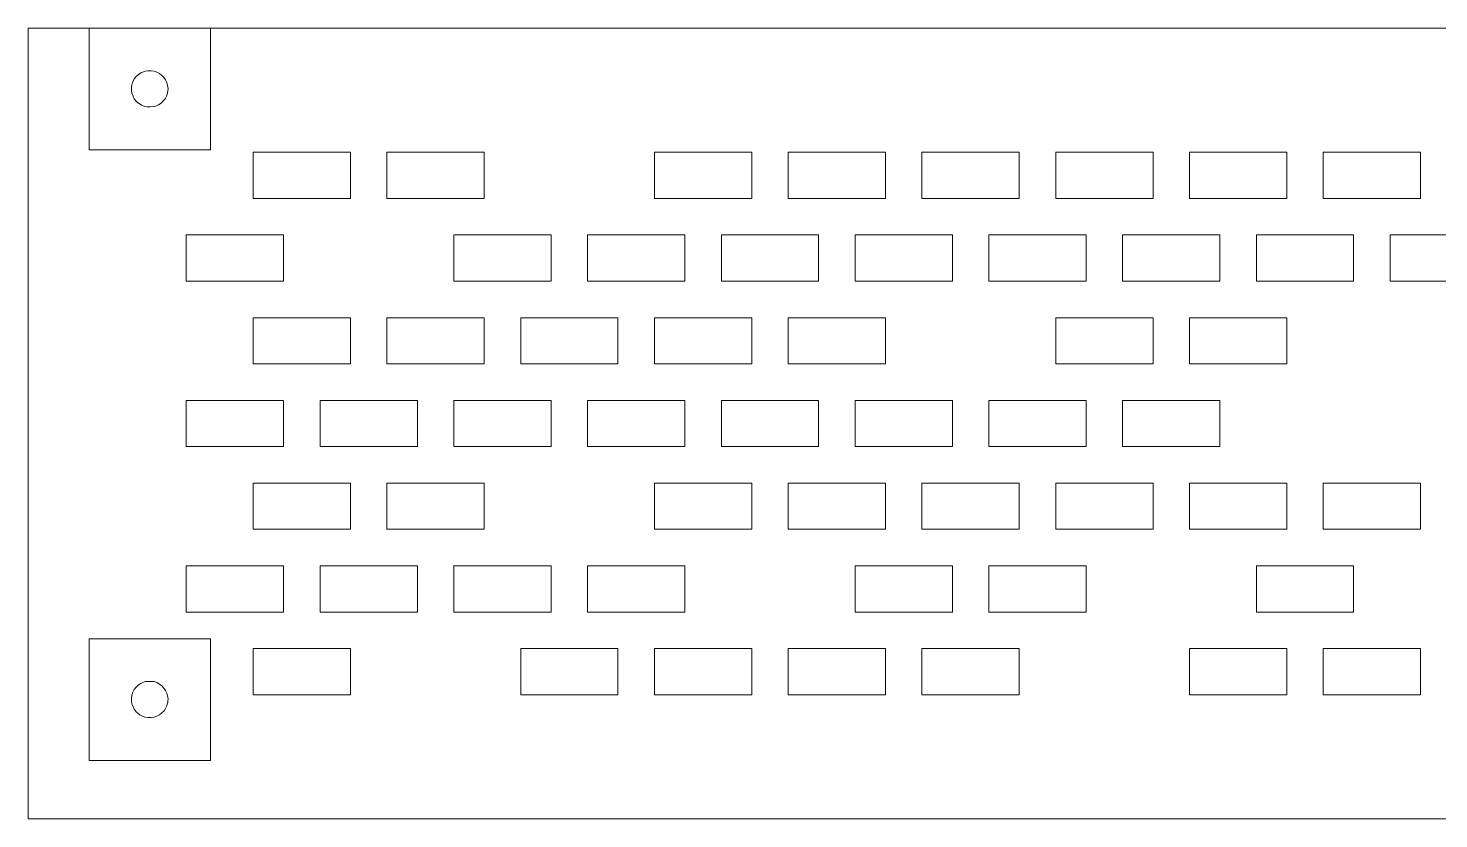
# Model space of a CAD drawing. Header units: millimetres. Extents: x -38 to 1265, y -860 to -429.
# Drawn here: x 51 to 167, y -860.5 to -795.5 of the extents above; entities that cross this region are included whole.
import ezdxf

# ---------------------------------------------------------------- set-up
doc = ezdxf.new("R2010")
doc.units = ezdxf.units.MM
doc.header["$MEASUREMENT"] = 0
doc.layers.add('layer 1', color=7, linetype='Continuous')

msp = doc.modelspace()

# ---------------------------------------------------------------- linework, layer by layer
at = {"layer": 'layer 1', "color": 250, "lineweight": 9}
for points, knots in [([(415.0125, -860.4875), (415.0125, -860.4875), (51.0125, -860.4875), (51.0125, -860.4875), (51.0125, -860.4875), (51.0125, -795.4875), (51.0125, -795.4875), (51.0125, -795.4875), (415.0125, -795.4875), (415.0125, -795.4875), (415.0125, -795.4875), (415.0125, -860.4875), (415.0125, -860.4875)], [0, 0, 0, 0, 0.25, 0.25, 0.25, 0.5, 0.5, 0.5, 0.75, 0.75, 0.75, 1, 1, 1, 1]), ([(60.0624, -801.6375), (60.0624, -801.6375), (59.8875, -801.4875), (59.8875, -801.4875), (59.8875, -801.4875), (59.7375, -801.2875), (59.7375, -801.2875), (59.7375, -801.2875), (59.6375, -801.0875), (59.6375, -801.0875), (59.6375, -801.0875), (59.5375, -800.8375), (59.5375, -800.8375), (59.5375, -800.8375), (59.5124, -800.6125), (59.5124, -800.6125), (59.5124, -800.6125), (59.5124, -800.3625), (59.5124, -800.3625), (59.5124, -800.3625), (59.5375, -800.1125), (59.5375, -800.1125), (59.5375, -800.1125), (59.6124, -799.8875), (59.6124, -799.8875), (59.6124, -799.8875), (59.7375, -799.6625), (59.7375, -799.6625), (59.7375, -799.6625), (59.8875, -799.4625), (59.8875, -799.4625), (59.8875, -799.4625), (60.0624, -799.3125), (60.0624, -799.3125), (60.0624, -799.3125), (60.2624, -799.1625), (60.2624, -799.1625), (60.2624, -799.1625), (60.4375, -799.0875), (60.4375, -799.0875), (60.4375, -799.0875), (60.6375, -799.0125), (60.6375, -799.0125), (60.6375, -799.0125), (60.8625, -798.9875), (60.8625, -798.9875), (60.8625, -798.9875), (61.1125, -798.9875), (61.1125, -798.9875), (61.1125, -798.9875), (61.3625, -799.0125), (61.3625, -799.0125), (61.3625, -799.0125), (61.5874, -799.0875), (61.5874, -799.0875), (61.5874, -799.0875), (61.8125, -799.2125), (61.8125, -799.2125), (61.8125, -799.2125), (61.9874, -799.3625), (61.9874, -799.3625), (61.9874, -799.3625), (62.1625, -799.5375), (62.1625, -799.5375), (62.1625, -799.5375), (62.3125, -799.7375), (62.3125, -799.7375), (62.3125, -799.7375), (62.4125, -799.9625), (62.4125, -799.9625), (62.4125, -799.9625), (62.4625, -800.1875), (62.4625, -800.1875), (62.4625, -800.1875), (62.5125, -800.4375), (62.5125, -800.4375), (62.5125, -800.4375), (62.4874, -800.6375), (62.4874, -800.6375), (62.4874, -800.6375), (62.4625, -800.8375), (62.4625, -800.8375), (62.4625, -800.8375), (62.3874, -801.0625), (62.3874, -801.0625), (62.3874, -801.0625), (62.2625, -801.2875), (62.2625, -801.2875), (62.2625, -801.2875), (62.1125, -801.4625), (62.1125, -801.4625), (62.1125, -801.4625), (61.9374, -801.6375), (61.9374, -801.6375), (61.9374, -801.6375), (61.7374, -801.7875), (61.7374, -801.7875), (61.7374, -801.7875), (61.5125, -801.8875), (61.5125, -801.8875), (61.5125, -801.8875), (61.2875, -801.9375), (61.2875, -801.9375), (61.2875, -801.9375), (61.0375, -801.9625), (61.0375, -801.9625), (61.0375, -801.9625), (60.7875, -801.9625), (60.7875, -801.9625), (60.7875, -801.9625), (60.5625, -801.9125), (60.5625, -801.9125), (60.5625, -801.9125), (60.3375, -801.8125), (60.3375, -801.8125), (60.3375, -801.8125), (60.2124, -801.7375), (60.2124, -801.7375), (60.2124, -801.7375), (60.0875, -801.6625), (60.0875, -801.6625), (60.0875, -801.6625), (60.0624, -801.6375), (60.0624, -801.6375)], [0, 0, 0, 0, 0.02439024, 0.02439024, 0.02439024, 0.04878049, 0.04878049, 0.04878049, 0.07317073, 0.07317073, 0.07317073, 0.09756098, 0.09756098, 0.09756098, 0.12195122, 0.12195122, 0.12195122, 0.14634146, 0.14634146, 0.14634146, 0.17073171, 0.17073171, 0.17073171, 0.19512195, 0.19512195, 0.19512195, 0.2195122, 0.2195122, 0.2195122, 0.24390244, 0.24390244, 0.24390244, 0.26829268, 0.26829268, 0.26829268, 0.29268293, 0.29268293, 0.29268293, 0.31707317, 0.31707317, 0.31707317, 0.34146341, 0.34146341, 0.34146341, 0.36585366, 0.36585366, 0.36585366, 0.3902439, 0.3902439, 0.3902439, 0.41463415, 0.41463415, 0.41463415, 0.43902439, 0.43902439, 0.43902439, 0.46341463, 0.46341463, 0.46341463, 0.48780488, 0.48780488, 0.48780488, 0.51219512, 0.51219512, 0.51219512, 0.53658537, 0.53658537, 0.53658537, 0.56097561, 0.56097561, 0.56097561, 0.58536585, 0.58536585, 0.58536585, 0.6097561, 0.6097561, 0.6097561, 0.63414634, 0.63414634, 0.63414634, 0.65853659, 0.65853659, 0.65853659, 0.68292683, 0.68292683, 0.68292683, 0.70731707, 0.70731707, 0.70731707, 0.73170732, 0.73170732, 0.73170732, 0.75609756, 0.75609756, 0.75609756, 0.7804878, 0.7804878, 0.7804878, 0.80487805, 0.80487805, 0.80487805, 0.82926829, 0.82926829, 0.82926829, 0.85365854, 0.85365854, 0.85365854, 0.87804878, 0.87804878, 0.87804878, 0.90243902, 0.90243902, 0.90243902, 0.92682927, 0.92682927, 0.92682927, 0.95121951, 0.95121951, 0.95121951, 0.97560976, 0.97560976, 0.97560976, 1, 1, 1, 1]), ([(69.5125, -809.4625), (69.5125, -809.4625), (69.5125, -805.6875), (69.5125, -805.6875), (69.5125, -805.6875), (69.5125, -805.6875), (69.5125, -805.6875), (69.5125, -805.6875), (77.5124, -805.6875), (77.5124, -805.6875), (77.5124, -805.6875), (77.5124, -809.4625), (77.5124, -809.4625), (77.5124, -809.4625), (77.4875, -809.4875), (77.4875, -809.4875), (77.4875, -809.4875), (69.5125, -809.4875), (69.5125, -809.4875), (69.5125, -809.4875), (69.5125, -809.4625), (69.5125, -809.4625)], [0, 0, 0, 0, 0.14285714, 0.14285714, 0.14285714, 0.28571429, 0.28571429, 0.28571429, 0.42857143, 0.42857143, 0.42857143, 0.57142857, 0.57142857, 0.57142857, 0.71428571, 0.71428571, 0.71428571, 0.85714286, 0.85714286, 0.85714286, 1, 1, 1, 1]), ([(80.5125, -805.6875), (80.5125, -805.6875), (88.5125, -805.6875), (88.5125, -805.6875), (88.5125, -805.6875), (88.5125, -809.4625), (88.5125, -809.4625), (88.5125, -809.4625), (88.4874, -809.4875), (88.4874, -809.4875), (88.4874, -809.4875), (80.5125, -809.4875), (80.5125, -809.4875), (80.5125, -809.4875), (80.5125, -809.4625), (80.5125, -809.4625), (80.5125, -809.4625), (80.5125, -805.6875), (80.5125, -805.6875), (80.5125, -805.6875), (80.5125, -805.6875), (80.5125, -805.6875)], [0, 0, 0, 0, 0.14285714, 0.14285714, 0.14285714, 0.28571429, 0.28571429, 0.28571429, 0.42857143, 0.42857143, 0.42857143, 0.57142857, 0.57142857, 0.57142857, 0.71428571, 0.71428571, 0.71428571, 0.85714286, 0.85714286, 0.85714286, 1, 1, 1, 1]), ([(102.5125, -805.6875), (102.5125, -805.6875), (110.5125, -805.6875), (110.5125, -805.6875), (110.5125, -805.6875), (110.5125, -809.4625), (110.5125, -809.4625), (110.5125, -809.4625), (110.4874, -809.4875), (110.4874, -809.4875), (110.4874, -809.4875), (102.5125, -809.4875), (102.5125, -809.4875), (102.5125, -809.4875), (102.5125, -809.4625), (102.5125, -809.4625), (102.5125, -809.4625), (102.5125, -805.6875), (102.5125, -805.6875), (102.5125, -805.6875), (102.5125, -805.6875), (102.5125, -805.6875)], [0, 0, 0, 0, 0.14285714, 0.14285714, 0.14285714, 0.28571429, 0.28571429, 0.28571429, 0.42857143, 0.42857143, 0.42857143, 0.57142857, 0.57142857, 0.57142857, 0.71428571, 0.71428571, 0.71428571, 0.85714286, 0.85714286, 0.85714286, 1, 1, 1, 1]), ([(113.5125, -805.6875), (113.5125, -805.6875), (121.5124, -805.6875), (121.5124, -805.6875), (121.5124, -805.6875), (121.5124, -809.4625), (121.5124, -809.4625), (121.5124, -809.4625), (121.4875, -809.4875), (121.4875, -809.4875), (121.4875, -809.4875), (113.5125, -809.4875), (113.5125, -809.4875), (113.5125, -809.4875), (113.5125, -809.4625), (113.5125, -809.4625), (113.5125, -809.4625), (113.5125, -805.6875), (113.5125, -805.6875), (113.5125, -805.6875), (113.5125, -805.6875), (113.5125, -805.6875)], [0, 0, 0, 0, 0.14285714, 0.14285714, 0.14285714, 0.28571429, 0.28571429, 0.28571429, 0.42857143, 0.42857143, 0.42857143, 0.57142857, 0.57142857, 0.57142857, 0.71428571, 0.71428571, 0.71428571, 0.85714286, 0.85714286, 0.85714286, 1, 1, 1, 1]), ([(124.5125, -805.6875), (124.5125, -805.6875), (132.5124, -805.6875), (132.5124, -805.6875), (132.5124, -805.6875), (132.5124, -809.4625), (132.5124, -809.4625), (132.5124, -809.4625), (132.4875, -809.4875), (132.4875, -809.4875), (132.4875, -809.4875), (124.5125, -809.4875), (124.5125, -809.4875), (124.5125, -809.4875), (124.5125, -809.4625), (124.5125, -809.4625), (124.5125, -809.4625), (124.5125, -805.6875), (124.5125, -805.6875), (124.5125, -805.6875), (124.5125, -805.6875), (124.5125, -805.6875)], [0, 0, 0, 0, 0.14285714, 0.14285714, 0.14285714, 0.28571429, 0.28571429, 0.28571429, 0.42857143, 0.42857143, 0.42857143, 0.57142857, 0.57142857, 0.57142857, 0.71428571, 0.71428571, 0.71428571, 0.85714286, 0.85714286, 0.85714286, 1, 1, 1, 1]), ([(135.5125, -805.6875), (135.5125, -805.6875), (143.5125, -805.6875), (143.5125, -805.6875), (143.5125, -805.6875), (143.5125, -809.4625), (143.5125, -809.4625), (143.5125, -809.4625), (143.4875, -809.4875), (143.4875, -809.4875), (143.4875, -809.4875), (135.5125, -809.4875), (135.5125, -809.4875), (135.5125, -809.4875), (135.5125, -809.4625), (135.5125, -809.4625), (135.5125, -809.4625), (135.5125, -805.6875), (135.5125, -805.6875), (135.5125, -805.6875), (135.5125, -805.6875), (135.5125, -805.6875)], [0, 0, 0, 0, 0.14285714, 0.14285714, 0.14285714, 0.28571429, 0.28571429, 0.28571429, 0.42857143, 0.42857143, 0.42857143, 0.57142857, 0.57142857, 0.57142857, 0.71428571, 0.71428571, 0.71428571, 0.85714286, 0.85714286, 0.85714286, 1, 1, 1, 1]), ([(154.4875, -809.4875), (154.4875, -809.4875), (146.5124, -809.4875), (146.5124, -809.4875), (146.5124, -809.4875), (146.5124, -809.4625), (146.5124, -809.4625), (146.5124, -809.4625), (146.5124, -805.6875), (146.5124, -805.6875), (146.5124, -805.6875), (146.5124, -805.6875), (146.5124, -805.6875), (146.5124, -805.6875), (154.5125, -805.6875), (154.5125, -805.6875), (154.5125, -805.6875), (154.5125, -809.4625), (154.5125, -809.4625), (154.5125, -809.4625), (154.4875, -809.4875), (154.4875, -809.4875)], [0, 0, 0, 0, 0.14285714, 0.14285714, 0.14285714, 0.28571429, 0.28571429, 0.28571429, 0.42857143, 0.42857143, 0.42857143, 0.57142857, 0.57142857, 0.57142857, 0.71428571, 0.71428571, 0.71428571, 0.85714286, 0.85714286, 0.85714286, 1, 1, 1, 1]), ([(157.5124, -809.4875), (157.5124, -809.4875), (157.5124, -809.4625), (157.5124, -809.4625), (157.5124, -809.4625), (157.5124, -805.6875), (157.5124, -805.6875), (157.5124, -805.6875), (157.5124, -805.6875), (157.5124, -805.6875), (157.5124, -805.6875), (165.5125, -805.6875), (165.5125, -805.6875), (165.5125, -805.6875), (165.5125, -809.4625), (165.5125, -809.4625), (165.5125, -809.4625), (165.4875, -809.4875), (165.4875, -809.4875), (165.4875, -809.4875), (157.5124, -809.4875), (157.5124, -809.4875)], [0, 0, 0, 0, 0.14285714, 0.14285714, 0.14285714, 0.28571429, 0.28571429, 0.28571429, 0.42857143, 0.42857143, 0.42857143, 0.57142857, 0.57142857, 0.57142857, 0.71428571, 0.71428571, 0.71428571, 0.85714286, 0.85714286, 0.85714286, 1, 1, 1, 1]), ([(64.0125, -816.2875), (64.0125, -816.2875), (64.0125, -816.2625), (64.0125, -816.2625), (64.0125, -816.2625), (64.0125, -812.4875), (64.0125, -812.4875), (64.0125, -812.4875), (71.9875, -812.4875), (71.9875, -812.4875), (71.9875, -812.4875), (72.0124, -812.4875), (72.0124, -812.4875), (72.0124, -812.4875), (72.0124, -816.2625), (72.0124, -816.2625), (72.0124, -816.2625), (71.9875, -816.2875), (71.9875, -816.2875), (71.9875, -816.2875), (64.0125, -816.2875), (64.0125, -816.2875)], [0, 0, 0, 0, 0.14285714, 0.14285714, 0.14285714, 0.28571429, 0.28571429, 0.28571429, 0.42857143, 0.42857143, 0.42857143, 0.57142857, 0.57142857, 0.57142857, 0.71428571, 0.71428571, 0.71428571, 0.85714286, 0.85714286, 0.85714286, 1, 1, 1, 1]), ([(86.0125, -816.2875), (86.0125, -816.2875), (86.0125, -816.2625), (86.0125, -816.2625), (86.0125, -816.2625), (86.0125, -812.4875), (86.0125, -812.4875), (86.0125, -812.4875), (93.9874, -812.4875), (93.9874, -812.4875), (93.9874, -812.4875), (94.0125, -812.4875), (94.0125, -812.4875), (94.0125, -812.4875), (94.0125, -816.2625), (94.0125, -816.2625), (94.0125, -816.2625), (93.9874, -816.2875), (93.9874, -816.2875), (93.9874, -816.2875), (86.0125, -816.2875), (86.0125, -816.2875)], [0, 0, 0, 0, 0.14285714, 0.14285714, 0.14285714, 0.28571429, 0.28571429, 0.28571429, 0.42857143, 0.42857143, 0.42857143, 0.57142857, 0.57142857, 0.57142857, 0.71428571, 0.71428571, 0.71428571, 0.85714286, 0.85714286, 0.85714286, 1, 1, 1, 1]), ([(97.0124, -816.2875), (97.0124, -816.2875), (97.0124, -816.2625), (97.0124, -816.2625), (97.0124, -816.2625), (97.0124, -812.4875), (97.0124, -812.4875), (97.0124, -812.4875), (104.9875, -812.4875), (104.9875, -812.4875), (104.9875, -812.4875), (105.0125, -812.4875), (105.0125, -812.4875), (105.0125, -812.4875), (105.0125, -816.2625), (105.0125, -816.2625), (105.0125, -816.2625), (104.9875, -816.2875), (104.9875, -816.2875), (104.9875, -816.2875), (97.0124, -816.2875), (97.0124, -816.2875)], [0, 0, 0, 0, 0.14285714, 0.14285714, 0.14285714, 0.28571429, 0.28571429, 0.28571429, 0.42857143, 0.42857143, 0.42857143, 0.57142857, 0.57142857, 0.57142857, 0.71428571, 0.71428571, 0.71428571, 0.85714286, 0.85714286, 0.85714286, 1, 1, 1, 1]), ([(108.0124, -816.2875), (108.0124, -816.2875), (108.0124, -816.2625), (108.0124, -816.2625), (108.0124, -816.2625), (108.0124, -812.4875), (108.0124, -812.4875), (108.0124, -812.4875), (115.9875, -812.4875), (115.9875, -812.4875), (115.9875, -812.4875), (116.0125, -812.4875), (116.0125, -812.4875), (116.0125, -812.4875), (116.0125, -816.2625), (116.0125, -816.2625), (116.0125, -816.2625), (115.9875, -816.2875), (115.9875, -816.2875), (115.9875, -816.2875), (108.0124, -816.2875), (108.0124, -816.2875)], [0, 0, 0, 0, 0.14285714, 0.14285714, 0.14285714, 0.28571429, 0.28571429, 0.28571429, 0.42857143, 0.42857143, 0.42857143, 0.57142857, 0.57142857, 0.57142857, 0.71428571, 0.71428571, 0.71428571, 0.85714286, 0.85714286, 0.85714286, 1, 1, 1, 1]), ([(126.9875, -816.2875), (126.9875, -816.2875), (119.0124, -816.2875), (119.0124, -816.2875), (119.0124, -816.2875), (119.0124, -816.2625), (119.0124, -816.2625), (119.0124, -816.2625), (119.0124, -812.4875), (119.0124, -812.4875), (119.0124, -812.4875), (126.9875, -812.4875), (126.9875, -812.4875), (126.9875, -812.4875), (127.0125, -812.4875), (127.0125, -812.4875), (127.0125, -812.4875), (127.0125, -816.2625), (127.0125, -816.2625), (127.0125, -816.2625), (126.9875, -816.2875), (126.9875, -816.2875)], [0, 0, 0, 0, 0.14285714, 0.14285714, 0.14285714, 0.28571429, 0.28571429, 0.28571429, 0.42857143, 0.42857143, 0.42857143, 0.57142857, 0.57142857, 0.57142857, 0.71428571, 0.71428571, 0.71428571, 0.85714286, 0.85714286, 0.85714286, 1, 1, 1, 1]), ([(130.0125, -816.2875), (130.0125, -816.2875), (130.0125, -816.2625), (130.0125, -816.2625), (130.0125, -816.2625), (130.0125, -812.4875), (130.0125, -812.4875), (130.0125, -812.4875), (137.9874, -812.4875), (137.9874, -812.4875), (137.9874, -812.4875), (138.0125, -812.4875), (138.0125, -812.4875), (138.0125, -812.4875), (138.0125, -816.2625), (138.0125, -816.2625), (138.0125, -816.2625), (137.9874, -816.2875), (137.9874, -816.2875), (137.9874, -816.2875), (130.0125, -816.2875), (130.0125, -816.2875)], [0, 0, 0, 0, 0.14285714, 0.14285714, 0.14285714, 0.28571429, 0.28571429, 0.28571429, 0.42857143, 0.42857143, 0.42857143, 0.57142857, 0.57142857, 0.57142857, 0.71428571, 0.71428571, 0.71428571, 0.85714286, 0.85714286, 0.85714286, 1, 1, 1, 1]), ([(149.0125, -816.2625), (149.0125, -816.2625), (148.9874, -816.2875), (148.9874, -816.2875), (148.9874, -816.2875), (141.0125, -816.2875), (141.0125, -816.2875), (141.0125, -816.2875), (141.0125, -816.2625), (141.0125, -816.2625), (141.0125, -816.2625), (141.0125, -812.4875), (141.0125, -812.4875), (141.0125, -812.4875), (148.9874, -812.4875), (148.9874, -812.4875), (148.9874, -812.4875), (149.0125, -812.4875), (149.0125, -812.4875), (149.0125, -812.4875), (149.0125, -816.2625), (149.0125, -816.2625)], [0, 0, 0, 0, 0.14285714, 0.14285714, 0.14285714, 0.28571429, 0.28571429, 0.28571429, 0.42857143, 0.42857143, 0.42857143, 0.57142857, 0.57142857, 0.57142857, 0.71428571, 0.71428571, 0.71428571, 0.85714286, 0.85714286, 0.85714286, 1, 1, 1, 1]), ([(159.9875, -812.4875), (159.9875, -812.4875), (160.0124, -812.4875), (160.0124, -812.4875), (160.0124, -812.4875), (160.0124, -816.2625), (160.0124, -816.2625), (160.0124, -816.2625), (159.9875, -816.2875), (159.9875, -816.2875), (159.9875, -816.2875), (152.0125, -816.2875), (152.0125, -816.2875), (152.0125, -816.2875), (152.0125, -816.2625), (152.0125, -816.2625), (152.0125, -816.2625), (152.0125, -812.4875), (152.0125, -812.4875), (152.0125, -812.4875), (159.9875, -812.4875), (159.9875, -812.4875)], [0, 0, 0, 0, 0.14285714, 0.14285714, 0.14285714, 0.28571429, 0.28571429, 0.28571429, 0.42857143, 0.42857143, 0.42857143, 0.57142857, 0.57142857, 0.57142857, 0.71428571, 0.71428571, 0.71428571, 0.85714286, 0.85714286, 0.85714286, 1, 1, 1, 1]), ([(163.0125, -812.4875), (163.0125, -812.4875), (163.0125, -812.4875), (163.0125, -812.4875), (163.0125, -812.4875), (163.0125, -816.2625), (163.0125, -816.2625), (163.0125, -816.2625), (163.0125, -816.2875), (163.0125, -816.2875), (163.0125, -816.2875), (170.9875, -816.2875), (170.9875, -816.2875), (170.9875, -816.2875), (171.0124, -816.2625), (171.0124, -816.2625), (171.0124, -816.2625), (171.0124, -812.4875), (171.0124, -812.4875), (171.0124, -812.4875), (163.0125, -812.4875), (163.0125, -812.4875)], [0, 0, 0, 0, 0.14285714, 0.14285714, 0.14285714, 0.28571429, 0.28571429, 0.28571429, 0.42857143, 0.42857143, 0.42857143, 0.57142857, 0.57142857, 0.57142857, 0.71428571, 0.71428571, 0.71428571, 0.85714286, 0.85714286, 0.85714286, 1, 1, 1, 1]), ([(69.5125, -823.0625), (69.5125, -823.0625), (69.5125, -819.2875), (69.5125, -819.2875), (69.5125, -819.2875), (69.5125, -819.2875), (69.5125, -819.2875), (69.5125, -819.2875), (77.5124, -819.2875), (77.5124, -819.2875), (77.5124, -819.2875), (77.5124, -823.0625), (77.5124, -823.0625), (77.5124, -823.0625), (77.4875, -823.0875), (77.4875, -823.0875), (77.4875, -823.0875), (69.5125, -823.0875), (69.5125, -823.0875), (69.5125, -823.0875), (69.5125, -823.0625), (69.5125, -823.0625)], [0, 0, 0, 0, 0.14285714, 0.14285714, 0.14285714, 0.28571429, 0.28571429, 0.28571429, 0.42857143, 0.42857143, 0.42857143, 0.57142857, 0.57142857, 0.57142857, 0.71428571, 0.71428571, 0.71428571, 0.85714286, 0.85714286, 0.85714286, 1, 1, 1, 1]), ([(88.5125, -819.2875), (88.5125, -819.2875), (88.5125, -823.0625), (88.5125, -823.0625), (88.5125, -823.0625), (88.4874, -823.0875), (88.4874, -823.0875), (88.4874, -823.0875), (80.5125, -823.0875), (80.5125, -823.0875), (80.5125, -823.0875), (80.5125, -823.0625), (80.5125, -823.0625), (80.5125, -823.0625), (80.5125, -819.2875), (80.5125, -819.2875), (80.5125, -819.2875), (80.5125, -819.2875), (80.5125, -819.2875), (80.5125, -819.2875), (88.5125, -819.2875), (88.5125, -819.2875)], [0, 0, 0, 0, 0.14285714, 0.14285714, 0.14285714, 0.28571429, 0.28571429, 0.28571429, 0.42857143, 0.42857143, 0.42857143, 0.57142857, 0.57142857, 0.57142857, 0.71428571, 0.71428571, 0.71428571, 0.85714286, 0.85714286, 0.85714286, 1, 1, 1, 1]), ([(99.5125, -819.2875), (99.5125, -819.2875), (99.5125, -823.0625), (99.5125, -823.0625), (99.5125, -823.0625), (99.4875, -823.0875), (99.4875, -823.0875), (99.4875, -823.0875), (91.5124, -823.0875), (91.5124, -823.0875), (91.5124, -823.0875), (91.5124, -823.0625), (91.5124, -823.0625), (91.5124, -823.0625), (91.5124, -819.2875), (91.5124, -819.2875), (91.5124, -819.2875), (91.5124, -819.2875), (91.5124, -819.2875), (91.5124, -819.2875), (99.5125, -819.2875), (99.5125, -819.2875)], [0, 0, 0, 0, 0.14285714, 0.14285714, 0.14285714, 0.28571429, 0.28571429, 0.28571429, 0.42857143, 0.42857143, 0.42857143, 0.57142857, 0.57142857, 0.57142857, 0.71428571, 0.71428571, 0.71428571, 0.85714286, 0.85714286, 0.85714286, 1, 1, 1, 1]), ([(110.5125, -819.2875), (110.5125, -819.2875), (110.5125, -823.0625), (110.5125, -823.0625), (110.5125, -823.0625), (110.4874, -823.0875), (110.4874, -823.0875), (110.4874, -823.0875), (102.5125, -823.0875), (102.5125, -823.0875), (102.5125, -823.0875), (102.5125, -823.0625), (102.5125, -823.0625), (102.5125, -823.0625), (102.5125, -819.2875), (102.5125, -819.2875), (102.5125, -819.2875), (102.5125, -819.2875), (102.5125, -819.2875), (102.5125, -819.2875), (110.5125, -819.2875), (110.5125, -819.2875)], [0, 0, 0, 0, 0.14285714, 0.14285714, 0.14285714, 0.28571429, 0.28571429, 0.28571429, 0.42857143, 0.42857143, 0.42857143, 0.57142857, 0.57142857, 0.57142857, 0.71428571, 0.71428571, 0.71428571, 0.85714286, 0.85714286, 0.85714286, 1, 1, 1, 1]), ([(121.5124, -823.0625), (121.5124, -823.0625), (121.4875, -823.0875), (121.4875, -823.0875), (121.4875, -823.0875), (113.5125, -823.0875), (113.5125, -823.0875), (113.5125, -823.0875), (113.5125, -823.0625), (113.5125, -823.0625), (113.5125, -823.0625), (113.5125, -819.2875), (113.5125, -819.2875), (113.5125, -819.2875), (113.5125, -819.2875), (113.5125, -819.2875), (113.5125, -819.2875), (121.5124, -819.2875), (121.5124, -819.2875), (121.5124, -819.2875), (121.5124, -823.0625), (121.5124, -823.0625)], [0, 0, 0, 0, 0.14285714, 0.14285714, 0.14285714, 0.28571429, 0.28571429, 0.28571429, 0.42857143, 0.42857143, 0.42857143, 0.57142857, 0.57142857, 0.57142857, 0.71428571, 0.71428571, 0.71428571, 0.85714286, 0.85714286, 0.85714286, 1, 1, 1, 1]), ([(135.5125, -819.2875), (135.5125, -819.2875), (135.5125, -819.2875), (135.5125, -819.2875), (135.5125, -819.2875), (143.5125, -819.2875), (143.5125, -819.2875), (143.5125, -819.2875), (143.5125, -823.0625), (143.5125, -823.0625), (143.5125, -823.0625), (143.4875, -823.0875), (143.4875, -823.0875), (143.4875, -823.0875), (135.5125, -823.0875), (135.5125, -823.0875), (135.5125, -823.0875), (135.5125, -823.0625), (135.5125, -823.0625), (135.5125, -823.0625), (135.5125, -819.2875), (135.5125, -819.2875)], [0, 0, 0, 0, 0.14285714, 0.14285714, 0.14285714, 0.28571429, 0.28571429, 0.28571429, 0.42857143, 0.42857143, 0.42857143, 0.57142857, 0.57142857, 0.57142857, 0.71428571, 0.71428571, 0.71428571, 0.85714286, 0.85714286, 0.85714286, 1, 1, 1, 1]), ([(154.5125, -823.0625), (154.5125, -823.0625), (154.4875, -823.0875), (154.4875, -823.0875), (154.4875, -823.0875), (146.5124, -823.0875), (146.5124, -823.0875), (146.5124, -823.0875), (146.5124, -823.0625), (146.5124, -823.0625), (146.5124, -823.0625), (146.5124, -819.2875), (146.5124, -819.2875), (146.5124, -819.2875), (146.5124, -819.2875), (146.5124, -819.2875), (146.5124, -819.2875), (154.5125, -819.2875), (154.5125, -819.2875), (154.5125, -819.2875), (154.5125, -823.0625), (154.5125, -823.0625)], [0, 0, 0, 0, 0.14285714, 0.14285714, 0.14285714, 0.28571429, 0.28571429, 0.28571429, 0.42857143, 0.42857143, 0.42857143, 0.57142857, 0.57142857, 0.57142857, 0.71428571, 0.71428571, 0.71428571, 0.85714286, 0.85714286, 0.85714286, 1, 1, 1, 1]), ([(64.0125, -829.8625), (64.0125, -829.8625), (64.0125, -826.0875), (64.0125, -826.0875), (64.0125, -826.0875), (71.9875, -826.0875), (71.9875, -826.0875), (71.9875, -826.0875), (72.0124, -826.0875), (72.0124, -826.0875), (72.0124, -826.0875), (72.0124, -829.8625), (72.0124, -829.8625), (72.0124, -829.8625), (71.9875, -829.8875), (71.9875, -829.8875), (71.9875, -829.8875), (64.0125, -829.8875), (64.0125, -829.8875), (64.0125, -829.8875), (64.0125, -829.8625), (64.0125, -829.8625)], [0, 0, 0, 0, 0.14285714, 0.14285714, 0.14285714, 0.28571429, 0.28571429, 0.28571429, 0.42857143, 0.42857143, 0.42857143, 0.57142857, 0.57142857, 0.57142857, 0.71428571, 0.71428571, 0.71428571, 0.85714286, 0.85714286, 0.85714286, 1, 1, 1, 1]), ([(82.9875, -829.8875), (82.9875, -829.8875), (75.0125, -829.8875), (75.0125, -829.8875), (75.0125, -829.8875), (75.0125, -829.8625), (75.0125, -829.8625), (75.0125, -829.8625), (75.0125, -826.0875), (75.0125, -826.0875), (75.0125, -826.0875), (82.9875, -826.0875), (82.9875, -826.0875), (82.9875, -826.0875), (83.0125, -826.0875), (83.0125, -826.0875), (83.0125, -826.0875), (83.0125, -829.8625), (83.0125, -829.8625), (83.0125, -829.8625), (82.9875, -829.8875), (82.9875, -829.8875)], [0, 0, 0, 0, 0.14285714, 0.14285714, 0.14285714, 0.28571429, 0.28571429, 0.28571429, 0.42857143, 0.42857143, 0.42857143, 0.57142857, 0.57142857, 0.57142857, 0.71428571, 0.71428571, 0.71428571, 0.85714286, 0.85714286, 0.85714286, 1, 1, 1, 1]), ([(93.9874, -826.0875), (93.9874, -826.0875), (94.0125, -826.0875), (94.0125, -826.0875), (94.0125, -826.0875), (94.0125, -829.8625), (94.0125, -829.8625), (94.0125, -829.8625), (93.9874, -829.8875), (93.9874, -829.8875), (93.9874, -829.8875), (86.0125, -829.8875), (86.0125, -829.8875), (86.0125, -829.8875), (86.0125, -829.8625), (86.0125, -829.8625), (86.0125, -829.8625), (86.0125, -826.0875), (86.0125, -826.0875), (86.0125, -826.0875), (93.9874, -826.0875), (93.9874, -826.0875)], [0, 0, 0, 0, 0.14285714, 0.14285714, 0.14285714, 0.28571429, 0.28571429, 0.28571429, 0.42857143, 0.42857143, 0.42857143, 0.57142857, 0.57142857, 0.57142857, 0.71428571, 0.71428571, 0.71428571, 0.85714286, 0.85714286, 0.85714286, 1, 1, 1, 1]), ([(97.0124, -826.0875), (97.0124, -826.0875), (104.9875, -826.0875), (104.9875, -826.0875), (104.9875, -826.0875), (105.0125, -826.0875), (105.0125, -826.0875), (105.0125, -826.0875), (105.0125, -829.8625), (105.0125, -829.8625), (105.0125, -829.8625), (104.9875, -829.8875), (104.9875, -829.8875), (104.9875, -829.8875), (97.0124, -829.8875), (97.0124, -829.8875), (97.0124, -829.8875), (97.0124, -829.8625), (97.0124, -829.8625), (97.0124, -829.8625), (97.0124, -826.0875), (97.0124, -826.0875)], [0, 0, 0, 0, 0.14285714, 0.14285714, 0.14285714, 0.28571429, 0.28571429, 0.28571429, 0.42857143, 0.42857143, 0.42857143, 0.57142857, 0.57142857, 0.57142857, 0.71428571, 0.71428571, 0.71428571, 0.85714286, 0.85714286, 0.85714286, 1, 1, 1, 1]), ([(115.9875, -829.8875), (115.9875, -829.8875), (108.0124, -829.8875), (108.0124, -829.8875), (108.0124, -829.8875), (108.0124, -829.8625), (108.0124, -829.8625), (108.0124, -829.8625), (108.0124, -826.0875), (108.0124, -826.0875), (108.0124, -826.0875), (115.9875, -826.0875), (115.9875, -826.0875), (115.9875, -826.0875), (116.0125, -826.0875), (116.0125, -826.0875), (116.0125, -826.0875), (116.0125, -829.8625), (116.0125, -829.8625), (116.0125, -829.8625), (115.9875, -829.8875), (115.9875, -829.8875)], [0, 0, 0, 0, 0.14285714, 0.14285714, 0.14285714, 0.28571429, 0.28571429, 0.28571429, 0.42857143, 0.42857143, 0.42857143, 0.57142857, 0.57142857, 0.57142857, 0.71428571, 0.71428571, 0.71428571, 0.85714286, 0.85714286, 0.85714286, 1, 1, 1, 1]), ([(119.0124, -829.8625), (119.0124, -829.8625), (119.0124, -826.0875), (119.0124, -826.0875), (119.0124, -826.0875), (126.9875, -826.0875), (126.9875, -826.0875), (126.9875, -826.0875), (127.0125, -826.0875), (127.0125, -826.0875), (127.0125, -826.0875), (127.0125, -829.8625), (127.0125, -829.8625), (127.0125, -829.8625), (126.9875, -829.8875), (126.9875, -829.8875), (126.9875, -829.8875), (119.0124, -829.8875), (119.0124, -829.8875), (119.0124, -829.8875), (119.0124, -829.8625), (119.0124, -829.8625)], [0, 0, 0, 0, 0.14285714, 0.14285714, 0.14285714, 0.28571429, 0.28571429, 0.28571429, 0.42857143, 0.42857143, 0.42857143, 0.57142857, 0.57142857, 0.57142857, 0.71428571, 0.71428571, 0.71428571, 0.85714286, 0.85714286, 0.85714286, 1, 1, 1, 1]), ([(130.0125, -829.8625), (130.0125, -829.8625), (130.0125, -826.0875), (130.0125, -826.0875), (130.0125, -826.0875), (137.9874, -826.0875), (137.9874, -826.0875), (137.9874, -826.0875), (138.0125, -826.0875), (138.0125, -826.0875), (138.0125, -826.0875), (138.0125, -829.8625), (138.0125, -829.8625), (138.0125, -829.8625), (137.9874, -829.8875), (137.9874, -829.8875), (137.9874, -829.8875), (130.0125, -829.8875), (130.0125, -829.8875), (130.0125, -829.8875), (130.0125, -829.8625), (130.0125, -829.8625)], [0, 0, 0, 0, 0.14285714, 0.14285714, 0.14285714, 0.28571429, 0.28571429, 0.28571429, 0.42857143, 0.42857143, 0.42857143, 0.57142857, 0.57142857, 0.57142857, 0.71428571, 0.71428571, 0.71428571, 0.85714286, 0.85714286, 0.85714286, 1, 1, 1, 1]), ([(149.0125, -829.8625), (149.0125, -829.8625), (148.9874, -829.8875), (148.9874, -829.8875), (148.9874, -829.8875), (141.0125, -829.8875), (141.0125, -829.8875), (141.0125, -829.8875), (141.0125, -829.8625), (141.0125, -829.8625), (141.0125, -829.8625), (141.0125, -826.0875), (141.0125, -826.0875), (141.0125, -826.0875), (148.9874, -826.0875), (148.9874, -826.0875), (148.9874, -826.0875), (149.0125, -826.0875), (149.0125, -826.0875), (149.0125, -826.0875), (149.0125, -829.8625), (149.0125, -829.8625)], [0, 0, 0, 0, 0.14285714, 0.14285714, 0.14285714, 0.28571429, 0.28571429, 0.28571429, 0.42857143, 0.42857143, 0.42857143, 0.57142857, 0.57142857, 0.57142857, 0.71428571, 0.71428571, 0.71428571, 0.85714286, 0.85714286, 0.85714286, 1, 1, 1, 1]), ([(77.5124, -836.6625), (77.5124, -836.6625), (77.4875, -836.6875), (77.4875, -836.6875), (77.4875, -836.6875), (69.5125, -836.6875), (69.5125, -836.6875), (69.5125, -836.6875), (69.5125, -836.6625), (69.5125, -836.6625), (69.5125, -836.6625), (69.5125, -832.8874), (69.5125, -832.8874), (69.5125, -832.8874), (69.5125, -832.8874), (69.5125, -832.8874), (69.5125, -832.8874), (77.5124, -832.8874), (77.5124, -832.8874), (77.5124, -832.8874), (77.5124, -836.6625), (77.5124, -836.6625)], [0, 0, 0, 0, 0.14285714, 0.14285714, 0.14285714, 0.28571429, 0.28571429, 0.28571429, 0.42857143, 0.42857143, 0.42857143, 0.57142857, 0.57142857, 0.57142857, 0.71428571, 0.71428571, 0.71428571, 0.85714286, 0.85714286, 0.85714286, 1, 1, 1, 1]), ([(88.5125, -832.8874), (88.5125, -832.8874), (88.5125, -836.6625), (88.5125, -836.6625), (88.5125, -836.6625), (88.4874, -836.6875), (88.4874, -836.6875), (88.4874, -836.6875), (80.5125, -836.6875), (80.5125, -836.6875), (80.5125, -836.6875), (80.5125, -836.6625), (80.5125, -836.6625), (80.5125, -836.6625), (80.5125, -832.8874), (80.5125, -832.8874), (80.5125, -832.8874), (80.5125, -832.8874), (80.5125, -832.8874), (80.5125, -832.8874), (88.5125, -832.8874), (88.5125, -832.8874)], [0, 0, 0, 0, 0.14285714, 0.14285714, 0.14285714, 0.28571429, 0.28571429, 0.28571429, 0.42857143, 0.42857143, 0.42857143, 0.57142857, 0.57142857, 0.57142857, 0.71428571, 0.71428571, 0.71428571, 0.85714286, 0.85714286, 0.85714286, 1, 1, 1, 1]), ([(110.5125, -836.6625), (110.5125, -836.6625), (110.4874, -836.6875), (110.4874, -836.6875), (110.4874, -836.6875), (102.5125, -836.6875), (102.5125, -836.6875), (102.5125, -836.6875), (102.5125, -836.6625), (102.5125, -836.6625), (102.5125, -836.6625), (102.5125, -832.8874), (102.5125, -832.8874), (102.5125, -832.8874), (102.5125, -832.8874), (102.5125, -832.8874), (102.5125, -832.8874), (110.5125, -832.8874), (110.5125, -832.8874), (110.5125, -832.8874), (110.5125, -836.6625), (110.5125, -836.6625)], [0, 0, 0, 0, 0.14285714, 0.14285714, 0.14285714, 0.28571429, 0.28571429, 0.28571429, 0.42857143, 0.42857143, 0.42857143, 0.57142857, 0.57142857, 0.57142857, 0.71428571, 0.71428571, 0.71428571, 0.85714286, 0.85714286, 0.85714286, 1, 1, 1, 1]), ([(121.4875, -836.6875), (121.4875, -836.6875), (113.5125, -836.6875), (113.5125, -836.6875), (113.5125, -836.6875), (113.5125, -836.6625), (113.5125, -836.6625), (113.5125, -836.6625), (113.5125, -832.8874), (113.5125, -832.8874), (113.5125, -832.8874), (113.5125, -832.8874), (113.5125, -832.8874), (113.5125, -832.8874), (121.5124, -832.8874), (121.5124, -832.8874), (121.5124, -832.8874), (121.5124, -836.6625), (121.5124, -836.6625), (121.5124, -836.6625), (121.4875, -836.6875), (121.4875, -836.6875)], [0, 0, 0, 0, 0.14285714, 0.14285714, 0.14285714, 0.28571429, 0.28571429, 0.28571429, 0.42857143, 0.42857143, 0.42857143, 0.57142857, 0.57142857, 0.57142857, 0.71428571, 0.71428571, 0.71428571, 0.85714286, 0.85714286, 0.85714286, 1, 1, 1, 1]), ([(124.5125, -836.6875), (124.5125, -836.6875), (124.5125, -836.6625), (124.5125, -836.6625), (124.5125, -836.6625), (124.5125, -832.8874), (124.5125, -832.8874), (124.5125, -832.8874), (124.5125, -832.8874), (124.5125, -832.8874), (124.5125, -832.8874), (132.5124, -832.8874), (132.5124, -832.8874), (132.5124, -832.8874), (132.5124, -836.6625), (132.5124, -836.6625), (132.5124, -836.6625), (132.4875, -836.6875), (132.4875, -836.6875), (132.4875, -836.6875), (124.5125, -836.6875), (124.5125, -836.6875)], [0, 0, 0, 0, 0.14285714, 0.14285714, 0.14285714, 0.28571429, 0.28571429, 0.28571429, 0.42857143, 0.42857143, 0.42857143, 0.57142857, 0.57142857, 0.57142857, 0.71428571, 0.71428571, 0.71428571, 0.85714286, 0.85714286, 0.85714286, 1, 1, 1, 1]), ([(135.5125, -836.6875), (135.5125, -836.6875), (135.5125, -836.6625), (135.5125, -836.6625), (135.5125, -836.6625), (135.5125, -832.8874), (135.5125, -832.8874), (135.5125, -832.8874), (135.5125, -832.8874), (135.5125, -832.8874), (135.5125, -832.8874), (143.5125, -832.8874), (143.5125, -832.8874), (143.5125, -832.8874), (143.5125, -836.6625), (143.5125, -836.6625), (143.5125, -836.6625), (143.4875, -836.6875), (143.4875, -836.6875), (143.4875, -836.6875), (135.5125, -836.6875), (135.5125, -836.6875)], [0, 0, 0, 0, 0.14285714, 0.14285714, 0.14285714, 0.28571429, 0.28571429, 0.28571429, 0.42857143, 0.42857143, 0.42857143, 0.57142857, 0.57142857, 0.57142857, 0.71428571, 0.71428571, 0.71428571, 0.85714286, 0.85714286, 0.85714286, 1, 1, 1, 1]), ([(154.5125, -832.8874), (154.5125, -832.8874), (154.5125, -836.6625), (154.5125, -836.6625), (154.5125, -836.6625), (154.4875, -836.6875), (154.4875, -836.6875), (154.4875, -836.6875), (146.5124, -836.6875), (146.5124, -836.6875), (146.5124, -836.6875), (146.5124, -836.6625), (146.5124, -836.6625), (146.5124, -836.6625), (146.5124, -832.8874), (146.5124, -832.8874), (146.5124, -832.8874), (146.5124, -832.8874), (146.5124, -832.8874), (146.5124, -832.8874), (154.5125, -832.8874), (154.5125, -832.8874)], [0, 0, 0, 0, 0.14285714, 0.14285714, 0.14285714, 0.28571429, 0.28571429, 0.28571429, 0.42857143, 0.42857143, 0.42857143, 0.57142857, 0.57142857, 0.57142857, 0.71428571, 0.71428571, 0.71428571, 0.85714286, 0.85714286, 0.85714286, 1, 1, 1, 1]), ([(157.5124, -832.8874), (157.5124, -832.8874), (165.5125, -832.8874), (165.5125, -832.8874), (165.5125, -832.8874), (165.5125, -836.6625), (165.5125, -836.6625), (165.5125, -836.6625), (165.4875, -836.6875), (165.4875, -836.6875), (165.4875, -836.6875), (157.5124, -836.6875), (157.5124, -836.6875), (157.5124, -836.6875), (157.5124, -836.6625), (157.5124, -836.6625), (157.5124, -836.6625), (157.5124, -832.8874), (157.5124, -832.8874), (157.5124, -832.8874), (157.5124, -832.8874), (157.5124, -832.8874)], [0, 0, 0, 0, 0.14285714, 0.14285714, 0.14285714, 0.28571429, 0.28571429, 0.28571429, 0.42857143, 0.42857143, 0.42857143, 0.57142857, 0.57142857, 0.57142857, 0.71428571, 0.71428571, 0.71428571, 0.85714286, 0.85714286, 0.85714286, 1, 1, 1, 1]), ([(64.0125, -843.4875), (64.0125, -843.4875), (64.0125, -843.4625), (64.0125, -843.4625), (64.0125, -843.4625), (64.0125, -839.6875), (64.0125, -839.6875), (64.0125, -839.6875), (71.9875, -839.6875), (71.9875, -839.6875), (71.9875, -839.6875), (72.0124, -839.6875), (72.0124, -839.6875), (72.0124, -839.6875), (72.0124, -843.4625), (72.0124, -843.4625), (72.0124, -843.4625), (71.9875, -843.4875), (71.9875, -843.4875), (71.9875, -843.4875), (64.0125, -843.4875), (64.0125, -843.4875)], [0, 0, 0, 0, 0.14285714, 0.14285714, 0.14285714, 0.28571429, 0.28571429, 0.28571429, 0.42857143, 0.42857143, 0.42857143, 0.57142857, 0.57142857, 0.57142857, 0.71428571, 0.71428571, 0.71428571, 0.85714286, 0.85714286, 0.85714286, 1, 1, 1, 1]), ([(82.9875, -839.6875), (82.9875, -839.6875), (83.0125, -839.6875), (83.0125, -839.6875), (83.0125, -839.6875), (83.0125, -843.4625), (83.0125, -843.4625), (83.0125, -843.4625), (82.9875, -843.4875), (82.9875, -843.4875), (82.9875, -843.4875), (75.0125, -843.4875), (75.0125, -843.4875), (75.0125, -843.4875), (75.0125, -843.4625), (75.0125, -843.4625), (75.0125, -843.4625), (75.0125, -839.6875), (75.0125, -839.6875), (75.0125, -839.6875), (82.9875, -839.6875), (82.9875, -839.6875)], [0, 0, 0, 0, 0.14285714, 0.14285714, 0.14285714, 0.28571429, 0.28571429, 0.28571429, 0.42857143, 0.42857143, 0.42857143, 0.57142857, 0.57142857, 0.57142857, 0.71428571, 0.71428571, 0.71428571, 0.85714286, 0.85714286, 0.85714286, 1, 1, 1, 1]), ([(86.0125, -839.6875), (86.0125, -839.6875), (93.9874, -839.6875), (93.9874, -839.6875), (93.9874, -839.6875), (94.0125, -839.6875), (94.0125, -839.6875), (94.0125, -839.6875), (94.0125, -843.4625), (94.0125, -843.4625), (94.0125, -843.4625), (93.9874, -843.4875), (93.9874, -843.4875), (93.9874, -843.4875), (86.0125, -843.4875), (86.0125, -843.4875), (86.0125, -843.4875), (86.0125, -843.4625), (86.0125, -843.4625), (86.0125, -843.4625), (86.0125, -839.6875), (86.0125, -839.6875)], [0, 0, 0, 0, 0.14285714, 0.14285714, 0.14285714, 0.28571429, 0.28571429, 0.28571429, 0.42857143, 0.42857143, 0.42857143, 0.57142857, 0.57142857, 0.57142857, 0.71428571, 0.71428571, 0.71428571, 0.85714286, 0.85714286, 0.85714286, 1, 1, 1, 1]), ([(105.0125, -843.4625), (105.0125, -843.4625), (104.9875, -843.4875), (104.9875, -843.4875), (104.9875, -843.4875), (97.0124, -843.4875), (97.0124, -843.4875), (97.0124, -843.4875), (97.0124, -843.4625), (97.0124, -843.4625), (97.0124, -843.4625), (97.0124, -839.6875), (97.0124, -839.6875), (97.0124, -839.6875), (104.9875, -839.6875), (104.9875, -839.6875), (104.9875, -839.6875), (105.0125, -839.6875), (105.0125, -839.6875), (105.0125, -839.6875), (105.0125, -843.4625), (105.0125, -843.4625)], [0, 0, 0, 0, 0.14285714, 0.14285714, 0.14285714, 0.28571429, 0.28571429, 0.28571429, 0.42857143, 0.42857143, 0.42857143, 0.57142857, 0.57142857, 0.57142857, 0.71428571, 0.71428571, 0.71428571, 0.85714286, 0.85714286, 0.85714286, 1, 1, 1, 1]), ([(126.9875, -839.6875), (126.9875, -839.6875), (127.0125, -839.6875), (127.0125, -839.6875), (127.0125, -839.6875), (127.0125, -843.4625), (127.0125, -843.4625), (127.0125, -843.4625), (126.9875, -843.4875), (126.9875, -843.4875), (126.9875, -843.4875), (119.0124, -843.4875), (119.0124, -843.4875), (119.0124, -843.4875), (119.0124, -843.4625), (119.0124, -843.4625), (119.0124, -843.4625), (119.0124, -839.6875), (119.0124, -839.6875), (119.0124, -839.6875), (126.9875, -839.6875), (126.9875, -839.6875)], [0, 0, 0, 0, 0.14285714, 0.14285714, 0.14285714, 0.28571429, 0.28571429, 0.28571429, 0.42857143, 0.42857143, 0.42857143, 0.57142857, 0.57142857, 0.57142857, 0.71428571, 0.71428571, 0.71428571, 0.85714286, 0.85714286, 0.85714286, 1, 1, 1, 1]), ([(137.9874, -839.6875), (137.9874, -839.6875), (138.0125, -839.6875), (138.0125, -839.6875), (138.0125, -839.6875), (138.0125, -843.4625), (138.0125, -843.4625), (138.0125, -843.4625), (137.9874, -843.4875), (137.9874, -843.4875), (137.9874, -843.4875), (130.0125, -843.4875), (130.0125, -843.4875), (130.0125, -843.4875), (130.0125, -843.4625), (130.0125, -843.4625), (130.0125, -843.4625), (130.0125, -839.6875), (130.0125, -839.6875), (130.0125, -839.6875), (137.9874, -839.6875), (137.9874, -839.6875)], [0, 0, 0, 0, 0.14285714, 0.14285714, 0.14285714, 0.28571429, 0.28571429, 0.28571429, 0.42857143, 0.42857143, 0.42857143, 0.57142857, 0.57142857, 0.57142857, 0.71428571, 0.71428571, 0.71428571, 0.85714286, 0.85714286, 0.85714286, 1, 1, 1, 1]), ([(160.0124, -839.6875), (160.0124, -839.6875), (160.0124, -843.4625), (160.0124, -843.4625), (160.0124, -843.4625), (159.9875, -843.4875), (159.9875, -843.4875), (159.9875, -843.4875), (152.0125, -843.4875), (152.0125, -843.4875), (152.0125, -843.4875), (152.0125, -843.4625), (152.0125, -843.4625), (152.0125, -843.4625), (152.0125, -839.6875), (152.0125, -839.6875), (152.0125, -839.6875), (159.9875, -839.6875), (159.9875, -839.6875), (159.9875, -839.6875), (160.0124, -839.6875), (160.0124, -839.6875)], [0, 0, 0, 0, 0.14285714, 0.14285714, 0.14285714, 0.28571429, 0.28571429, 0.28571429, 0.42857143, 0.42857143, 0.42857143, 0.57142857, 0.57142857, 0.57142857, 0.71428571, 0.71428571, 0.71428571, 0.85714286, 0.85714286, 0.85714286, 1, 1, 1, 1]), ([(77.4875, -850.2875), (77.4875, -850.2875), (69.5125, -850.2875), (69.5125, -850.2875), (69.5125, -850.2875), (69.5125, -850.2625), (69.5125, -850.2625), (69.5125, -850.2625), (69.5125, -846.4875), (69.5125, -846.4875), (69.5125, -846.4875), (69.5125, -846.4875), (69.5125, -846.4875), (69.5125, -846.4875), (77.5124, -846.4875), (77.5124, -846.4875), (77.5124, -846.4875), (77.5124, -850.2625), (77.5124, -850.2625), (77.5124, -850.2625), (77.4875, -850.2875), (77.4875, -850.2875)], [0, 0, 0, 0, 0.14285714, 0.14285714, 0.14285714, 0.28571429, 0.28571429, 0.28571429, 0.42857143, 0.42857143, 0.42857143, 0.57142857, 0.57142857, 0.57142857, 0.71428571, 0.71428571, 0.71428571, 0.85714286, 0.85714286, 0.85714286, 1, 1, 1, 1]), ([(91.5124, -846.4875), (91.5124, -846.4875), (99.5125, -846.4875), (99.5125, -846.4875), (99.5125, -846.4875), (99.5125, -850.2625), (99.5125, -850.2625), (99.5125, -850.2625), (99.4875, -850.2875), (99.4875, -850.2875), (99.4875, -850.2875), (91.5124, -850.2875), (91.5124, -850.2875), (91.5124, -850.2875), (91.5124, -850.2625), (91.5124, -850.2625), (91.5124, -850.2625), (91.5124, -846.4875), (91.5124, -846.4875), (91.5124, -846.4875), (91.5124, -846.4875), (91.5124, -846.4875)], [0, 0, 0, 0, 0.14285714, 0.14285714, 0.14285714, 0.28571429, 0.28571429, 0.28571429, 0.42857143, 0.42857143, 0.42857143, 0.57142857, 0.57142857, 0.57142857, 0.71428571, 0.71428571, 0.71428571, 0.85714286, 0.85714286, 0.85714286, 1, 1, 1, 1]), ([(110.4874, -850.2875), (110.4874, -850.2875), (102.5125, -850.2875), (102.5125, -850.2875), (102.5125, -850.2875), (102.5125, -850.2625), (102.5125, -850.2625), (102.5125, -850.2625), (102.5125, -846.4875), (102.5125, -846.4875), (102.5125, -846.4875), (102.5125, -846.4875), (102.5125, -846.4875), (102.5125, -846.4875), (110.5125, -846.4875), (110.5125, -846.4875), (110.5125, -846.4875), (110.5125, -850.2625), (110.5125, -850.2625), (110.5125, -850.2625), (110.4874, -850.2875), (110.4874, -850.2875)], [0, 0, 0, 0, 0.14285714, 0.14285714, 0.14285714, 0.28571429, 0.28571429, 0.28571429, 0.42857143, 0.42857143, 0.42857143, 0.57142857, 0.57142857, 0.57142857, 0.71428571, 0.71428571, 0.71428571, 0.85714286, 0.85714286, 0.85714286, 1, 1, 1, 1]), ([(113.5125, -846.4875), (113.5125, -846.4875), (113.5125, -846.4875), (113.5125, -846.4875), (113.5125, -846.4875), (121.5124, -846.4875), (121.5124, -846.4875), (121.5124, -846.4875), (121.5124, -850.2625), (121.5124, -850.2625), (121.5124, -850.2625), (121.4875, -850.2875), (121.4875, -850.2875), (121.4875, -850.2875), (113.5125, -850.2875), (113.5125, -850.2875), (113.5125, -850.2875), (113.5125, -850.2625), (113.5125, -850.2625), (113.5125, -850.2625), (113.5125, -846.4875), (113.5125, -846.4875)], [0, 0, 0, 0, 0.14285714, 0.14285714, 0.14285714, 0.28571429, 0.28571429, 0.28571429, 0.42857143, 0.42857143, 0.42857143, 0.57142857, 0.57142857, 0.57142857, 0.71428571, 0.71428571, 0.71428571, 0.85714286, 0.85714286, 0.85714286, 1, 1, 1, 1]), ([(124.5125, -846.4875), (124.5125, -846.4875), (132.5124, -846.4875), (132.5124, -846.4875), (132.5124, -846.4875), (132.5124, -850.2625), (132.5124, -850.2625), (132.5124, -850.2625), (132.4875, -850.2875), (132.4875, -850.2875), (132.4875, -850.2875), (124.5125, -850.2875), (124.5125, -850.2875), (124.5125, -850.2875), (124.5125, -850.2625), (124.5125, -850.2625), (124.5125, -850.2625), (124.5125, -846.4875), (124.5125, -846.4875), (124.5125, -846.4875), (124.5125, -846.4875), (124.5125, -846.4875)], [0, 0, 0, 0, 0.14285714, 0.14285714, 0.14285714, 0.28571429, 0.28571429, 0.28571429, 0.42857143, 0.42857143, 0.42857143, 0.57142857, 0.57142857, 0.57142857, 0.71428571, 0.71428571, 0.71428571, 0.85714286, 0.85714286, 0.85714286, 1, 1, 1, 1]), ([(154.4875, -850.2875), (154.4875, -850.2875), (146.5124, -850.2875), (146.5124, -850.2875), (146.5124, -850.2875), (146.5124, -850.2625), (146.5124, -850.2625), (146.5124, -850.2625), (146.5124, -846.4875), (146.5124, -846.4875), (146.5124, -846.4875), (146.5124, -846.4875), (146.5124, -846.4875), (146.5124, -846.4875), (154.5125, -846.4875), (154.5125, -846.4875), (154.5125, -846.4875), (154.5125, -850.2625), (154.5125, -850.2625), (154.5125, -850.2625), (154.4875, -850.2875), (154.4875, -850.2875)], [0, 0, 0, 0, 0.14285714, 0.14285714, 0.14285714, 0.28571429, 0.28571429, 0.28571429, 0.42857143, 0.42857143, 0.42857143, 0.57142857, 0.57142857, 0.57142857, 0.71428571, 0.71428571, 0.71428571, 0.85714286, 0.85714286, 0.85714286, 1, 1, 1, 1]), ([(165.5125, -846.4875), (165.5125, -846.4875), (165.5125, -850.2625), (165.5125, -850.2625), (165.5125, -850.2625), (165.4875, -850.2875), (165.4875, -850.2875), (165.4875, -850.2875), (157.5124, -850.2875), (157.5124, -850.2875), (157.5124, -850.2875), (157.5124, -850.2625), (157.5124, -850.2625), (157.5124, -850.2625), (157.5124, -846.4875), (157.5124, -846.4875), (157.5124, -846.4875), (157.5124, -846.4875), (157.5124, -846.4875), (157.5124, -846.4875), (165.5125, -846.4875), (165.5125, -846.4875)], [0, 0, 0, 0, 0.14285714, 0.14285714, 0.14285714, 0.28571429, 0.28571429, 0.28571429, 0.42857143, 0.42857143, 0.42857143, 0.57142857, 0.57142857, 0.57142857, 0.71428571, 0.71428571, 0.71428571, 0.85714286, 0.85714286, 0.85714286, 1, 1, 1, 1]), ([(62.4625, -850.9625), (62.4625, -850.9625), (62.4125, -851.1875), (62.4125, -851.1875), (62.4125, -851.1875), (62.3125, -851.4125), (62.3125, -851.4125), (62.3125, -851.4125), (62.1874, -851.6125), (62.1874, -851.6125), (62.1874, -851.6125), (62.0125, -851.7875), (62.0125, -851.7875), (62.0125, -851.7875), (61.8125, -851.9375), (61.8125, -851.9375), (61.8125, -851.9375), (61.5874, -852.0375), (61.5874, -852.0375), (61.5874, -852.0375), (61.3625, -852.1375), (61.3625, -852.1375), (61.3625, -852.1375), (61.1375, -852.1625), (61.1375, -852.1625), (61.1375, -852.1625), (60.8875, -852.1625), (60.8875, -852.1625), (60.8875, -852.1625), (60.6375, -852.1375), (60.6375, -852.1375), (60.6375, -852.1375), (60.4125, -852.0625), (60.4125, -852.0625), (60.4125, -852.0625), (60.1875, -851.9375), (60.1875, -851.9375), (60.1875, -851.9375), (60.0375, -851.8125), (60.0375, -851.8125), (60.0375, -851.8125), (59.8875, -851.6875), (59.8875, -851.6875), (59.8875, -851.6875), (59.7375, -851.4875), (59.7375, -851.4875), (59.7375, -851.4875), (59.6375, -851.2875), (59.6375, -851.2875), (59.6375, -851.2875), (59.5375, -851.0375), (59.5375, -851.0375), (59.5375, -851.0375), (59.5124, -850.8125), (59.5124, -850.8125), (59.5124, -850.8125), (59.5124, -850.5625), (59.5124, -850.5625), (59.5124, -850.5625), (59.5375, -850.3125), (59.5375, -850.3125), (59.5375, -850.3125), (59.6124, -850.0875), (59.6124, -850.0875), (59.6124, -850.0875), (59.7375, -849.8625), (59.7375, -849.8625), (59.7375, -849.8625), (59.8875, -849.6625), (59.8875, -849.6625), (59.8875, -849.6625), (60.0624, -849.5125), (60.0624, -849.5125), (60.0624, -849.5125), (60.2624, -849.3625), (60.2624, -849.3625), (60.2624, -849.3625), (60.4375, -849.2875), (60.4375, -849.2875), (60.4375, -849.2875), (60.6375, -849.2125), (60.6375, -849.2125), (60.6375, -849.2125), (60.8625, -849.1875), (60.8625, -849.1875), (60.8625, -849.1875), (61.1125, -849.1875), (61.1125, -849.1875), (61.1125, -849.1875), (61.3625, -849.2125), (61.3625, -849.2125), (61.3625, -849.2125), (61.5874, -849.2875), (61.5874, -849.2875), (61.5874, -849.2875), (61.8125, -849.4125), (61.8125, -849.4125), (61.8125, -849.4125), (61.9874, -849.5625), (61.9874, -849.5625), (61.9874, -849.5625), (62.1625, -849.7375), (62.1625, -849.7375), (62.1625, -849.7375), (62.3125, -849.9375), (62.3125, -849.9375), (62.3125, -849.9375), (62.4125, -850.1625), (62.4125, -850.1625), (62.4125, -850.1625), (62.4625, -850.3875), (62.4625, -850.3875), (62.4625, -850.3875), (62.5125, -850.6375), (62.5125, -850.6375), (62.5125, -850.6375), (62.4874, -850.7875), (62.4874, -850.7875), (62.4874, -850.7875), (62.4874, -850.9375), (62.4874, -850.9375), (62.4874, -850.9375), (62.4625, -850.9625), (62.4625, -850.9625)], [0, 0, 0, 0, 0.02439024, 0.02439024, 0.02439024, 0.04878049, 0.04878049, 0.04878049, 0.07317073, 0.07317073, 0.07317073, 0.09756098, 0.09756098, 0.09756098, 0.12195122, 0.12195122, 0.12195122, 0.14634146, 0.14634146, 0.14634146, 0.17073171, 0.17073171, 0.17073171, 0.19512195, 0.19512195, 0.19512195, 0.2195122, 0.2195122, 0.2195122, 0.24390244, 0.24390244, 0.24390244, 0.26829268, 0.26829268, 0.26829268, 0.29268293, 0.29268293, 0.29268293, 0.31707317, 0.31707317, 0.31707317, 0.34146341, 0.34146341, 0.34146341, 0.36585366, 0.36585366, 0.36585366, 0.3902439, 0.3902439, 0.3902439, 0.41463415, 0.41463415, 0.41463415, 0.43902439, 0.43902439, 0.43902439, 0.46341463, 0.46341463, 0.46341463, 0.48780488, 0.48780488, 0.48780488, 0.51219512, 0.51219512, 0.51219512, 0.53658537, 0.53658537, 0.53658537, 0.56097561, 0.56097561, 0.56097561, 0.58536585, 0.58536585, 0.58536585, 0.6097561, 0.6097561, 0.6097561, 0.63414634, 0.63414634, 0.63414634, 0.65853659, 0.65853659, 0.65853659, 0.68292683, 0.68292683, 0.68292683, 0.70731707, 0.70731707, 0.70731707, 0.73170732, 0.73170732, 0.73170732, 0.75609756, 0.75609756, 0.75609756, 0.7804878, 0.7804878, 0.7804878, 0.80487805, 0.80487805, 0.80487805, 0.82926829, 0.82926829, 0.82926829, 0.85365854, 0.85365854, 0.85365854, 0.87804878, 0.87804878, 0.87804878, 0.90243902, 0.90243902, 0.90243902, 0.92682927, 0.92682927, 0.92682927, 0.95121951, 0.95121951, 0.95121951, 0.97560976, 0.97560976, 0.97560976, 1, 1, 1, 1])]:
    msp.add_open_spline(points, degree=3, knots=knots, dxfattribs=at)
at = {"layer": 'layer 1', "color": 230, "lineweight": 9}
for points in [[(56.0125, -805.4875), (56.0125, -805.4875), (66.0124, -805.4875), (66.0124, -805.4875), (66.0124, -805.4875), (66.0124, -795.4875), (66.0124, -795.4875), (66.0124, -795.4875), (56.0125, -795.4875), (56.0125, -795.4875), (56.0125, -795.4875), (56.0125, -805.4875), (56.0125, -805.4875)], [(66.0124, -855.6875), (66.0124, -855.6875), (66.0124, -845.6875), (66.0124, -845.6875), (66.0124, -845.6875), (56.0125, -845.6875), (56.0125, -845.6875), (56.0125, -845.6875), (56.0125, -855.6875), (56.0125, -855.6875), (56.0125, -855.6875), (66.0124, -855.6875), (66.0124, -855.6875)]]:
    msp.add_open_spline(points, degree=3, knots=[0, 0, 0, 0, 0.25, 0.25, 0.25, 0.5, 0.5, 0.5, 0.75, 0.75, 0.75, 1, 1, 1, 1], dxfattribs=at)

doc.saveas('drawing.dxf')
